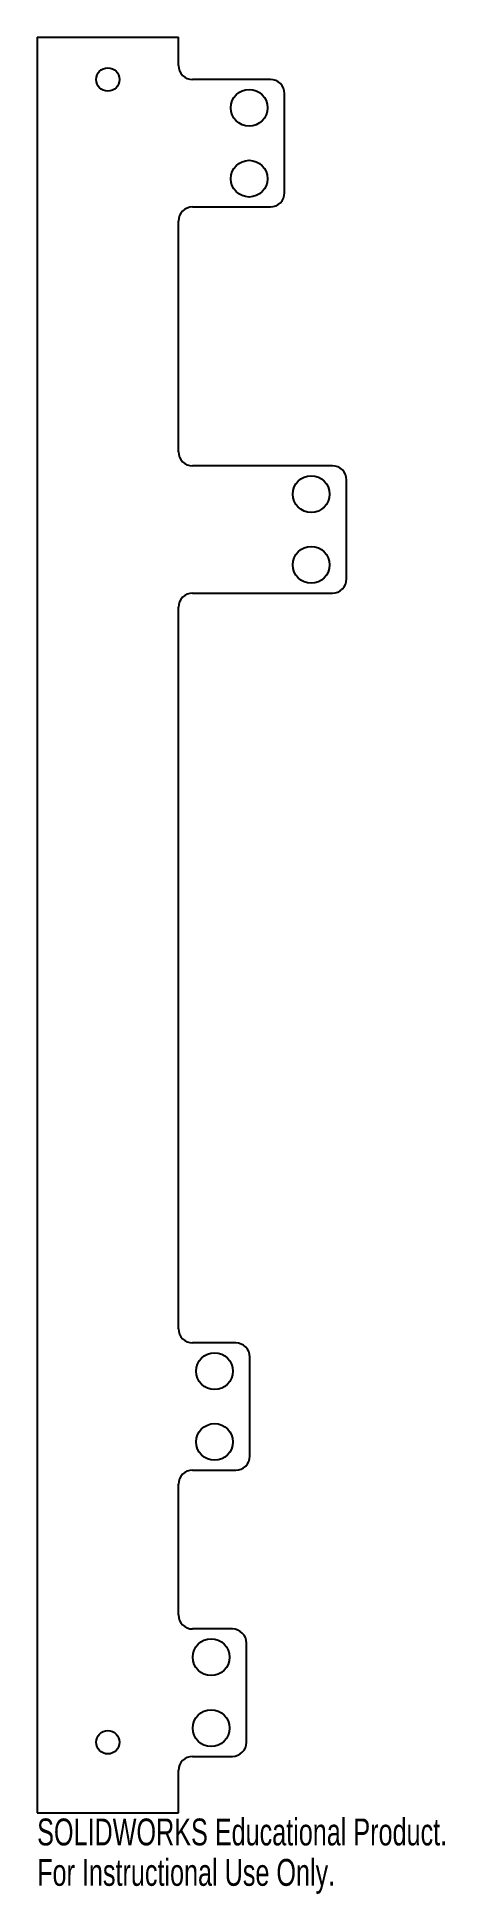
# Model space of a CAD drawing. Header units: inches. Extents: x -1 to 1.9, y -0.6 to 12.6.
import ezdxf

# ---------------------------------------------------------------- set-up
doc = ezdxf.new("R2010")
doc.units = ezdxf.units.IN
doc.header["$MEASUREMENT"] = 0
doc.styles.add('SLDTEXTSTYLE0', font='TXT', dxfattribs={"width": 0.7})

msp = doc.modelspace()

# ---------------------------------------------------------------- linework, layer by layer
at = {"color": 7, "linetype": 'Continuous', "lineweight": 25}
for p, q in [((-1, 12.571), (0, 12.571)), ((-1, 12.571), (-1, 0)), ((0, 12.371), (0, 12.571)), ((0.65, 12.271), (0.1, 12.271)), ((0.75, 11.469), (0.75, 12.171)), ((0.1, 11.369), (0.65, 11.369)), ((0, 9.636), (0, 11.269)), ((1.089, 9.536), (0.1, 9.536)), ((1.189, 8.735), (1.189, 9.436)), ((0.1, 8.635), (1.089, 8.635)), ((0, 3.427), (0, 8.535)), ((0.405, 3.327), (0.1, 3.327)), ((0.505, 2.526), (0.505, 3.227)), ((0.1, 2.426), (0.405, 2.426)), ((0, 1.402), (0, 2.326)), ((0.381, 1.302), (0.1, 1.302)), ((0.481, 0.5), (0.481, 1.202)), ((0.1, 0.4), (0.381, 0.4)), ((0, 0), (0, 0.3)), ((-1, 0), (0, 0))]:
    msp.add_line(p, q, dxfattribs=at)
for centre, radius in [((-0.5, 12.271), 0.0825), ((0.5, 12.071), 0.13), ((0.5, 11.569), 0.13), ((0.939, 9.336), 0.13), ((0.939, 8.835), 0.13), ((0.255, 3.127), 0.13), ((0.255, 2.626), 0.13), ((0.231, 1.102), 0.13), ((0.231, 0.6), 0.13), ((-0.5, 0.5), 0.0825)]:
    msp.add_circle(centre, radius, dxfattribs=at)
for centre, start, end in [((0.1, 12.371), 180, 270), ((0.65, 12.171), 0, 90), ((0.65, 11.469), 270, 0), ((0.1, 11.269), 90, 180), ((0.1, 9.636), 180, 270), ((1.089, 9.436), 0, 90), ((1.089, 8.735), 270, 0), ((0.1, 8.535), 90, 180), ((0.1, 3.427), 180, 270), ((0.405, 3.227), 0, 90), ((0.405, 2.526), 270, 0), ((0.1, 2.326), 90, 180), ((0.1, 1.402), 180, 270), ((0.381, 1.202), 0, 90), ((0.1, 0.3), 90, 180), ((0.381, 0.5), 270, 0)]:
    msp.add_arc(centre, 0.1, start, end, dxfattribs=at)

# ---------------------------------------------------------------- texts
at = {"color": 7, "linetype": 'Continuous', "char_height": 0.1903, "attachment_point": 1, "style": 'SLDTEXTSTYLE0'}
for s, insert in [('SOLIDWORKS Educational Product.', (-1, -0.04)), ('For Instructional Use Only.', (-1, -0.326))]:
    msp.add_mtext(s, dxfattribs=dict(at, insert=insert))

doc.saveas('drawing.dxf')
